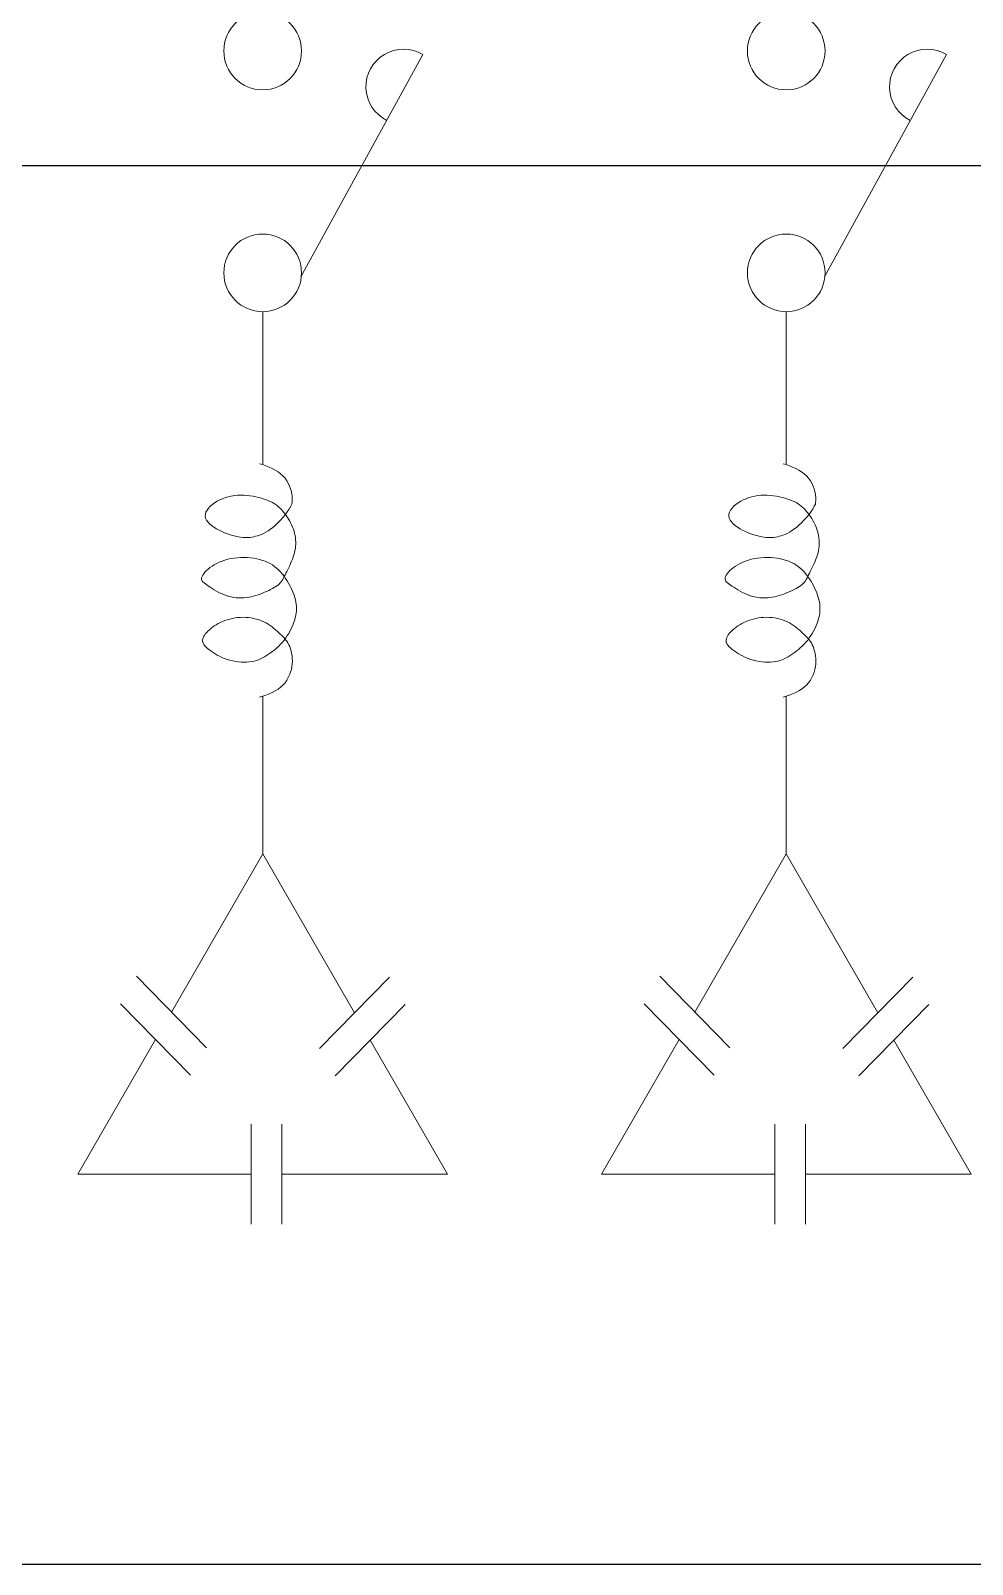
# Model space of a CAD drawing. Extents: x -5343388 to 7033982, y -486386 to 188356.
# Drawn here: x 339828 to 341361, y -412454 to -409956 of the extents above; entities that cross this region are included whole.
import ezdxf

# ---------------------------------------------------------------- set-up
doc = ezdxf.new("R2010")
doc.units = 0
doc.header["$MEASUREMENT"] = 0
doc.layers.add('wire', color=3, linetype='Continuous')
doc.layers.add('Wire Hatch', color=7, linetype='Continuous', lineweight=15)

msp = doc.modelspace()

# ---------------------------------------------------------------- linework, layer by layer
at = {"layer": 'wire'}
msp.add_line((336764.14967, -412453.57823), (348410.2823, -412453.57823), dxfattribs=at)
msp.add_lwpolyline([(338660.66116, -410175.87051), (346766.21599, -410175.87051)], dxfattribs=at)
at = {"layer": 'Wire Hatch'}
for p, q in [((340267.81411, -410356.6739), (340466.38293, -409995.06712)), ((341120.56273, -410356.6739), (341319.13156, -409995.06712)), ((340205.50855, -410662.74337), (340205.50855, -410413.68431)), ((341058.25717, -410662.74337), (341058.25717, -410413.68431)), ((340205.50855, -410662.74337), (340200.27653, -410661.19329)), ((340210.75445, -410664.54937), (340205.50855, -410662.74337)), ((340215.94317, -410666.61799), (340210.75445, -410664.54937)), ((341058.25717, -410662.74337), (341053.02515, -410661.19329)), ((341063.50307, -410664.54937), (341058.25717, -410662.74337)), ((341068.69179, -410666.61799), (341063.50307, -410664.54937)), ((340221.00366, -410668.9559), (340215.94317, -410666.61799)), ((340225.86485, -410671.56977), (340221.00366, -410668.9559)), ((340230.45567, -410674.46629), (340225.86485, -410671.56977)), ((340234.70508, -410677.65212), (340230.45567, -410674.46629)), ((340238.542, -410681.13394), (340234.70508, -410677.65212)), ((340241.91048, -410684.90917), (340238.542, -410681.13394)), ((340244.81503, -410688.9381), (340241.91048, -410684.90917)), ((340247.27523, -410693.17178), (340244.81503, -410688.9381)), ((341073.75228, -410668.9559), (341068.69179, -410666.61799)), ((341078.61347, -410671.56977), (341073.75228, -410668.9559)), ((341083.2043, -410674.46629), (341078.61347, -410671.56977)), ((341087.4537, -410677.65212), (341083.2043, -410674.46629)), ((341091.29062, -410681.13394), (341087.4537, -410677.65212)), ((341094.65911, -410684.90917), (341091.29062, -410681.13394)), ((341097.56365, -410688.9381), (341094.65911, -410684.90917)), ((341100.02385, -410693.17178), (341097.56365, -410688.9381)), ((340149.49986, -410715.16753), (340154.39031, -410714.06441)), ((340154.39031, -410714.06441), (340159.37552, -410713.25061)), ((340159.37552, -410713.25061), (340164.4326, -410712.73058)), ((340164.4326, -410712.73058), (340169.53869, -410712.50877)), ((340169.53869, -410712.50877), (340174.66766, -410712.58333)), ((340174.66766, -410712.58333), (340179.78028, -410712.92717)), ((340179.78028, -410712.92717), (340184.8341, -410713.50692)), ((340184.8341, -410713.50692), (340189.78663, -410714.28919)), ((340189.78663, -410714.28919), (340194.59541, -410715.2406)), ((340249.3107, -410697.56124), (340247.27523, -410693.17178)), ((340250.94103, -410702.05753), (340249.3107, -410697.56124)), ((340252.18583, -410706.61169), (340250.94103, -410702.05753)), ((340253.06471, -410711.17474), (340252.18583, -410706.61169)), ((340253.06471, -410711.17474), (340253.3356, -410713.33528)), ((340253.3356, -410713.33528), (340253.52943, -410715.07153)), ((341002.24848, -410715.16753), (341007.13894, -410714.06441)), ((341007.13894, -410714.06441), (341012.12414, -410713.25061)), ((341012.12414, -410713.25061), (341017.18123, -410712.73058)), ((341017.18123, -410712.73058), (341022.28732, -410712.50877)), ((341022.28732, -410712.50877), (341027.41628, -410712.58333)), ((341027.41628, -410712.58333), (341032.52891, -410712.92717)), ((341032.52891, -410712.92717), (341037.58272, -410713.50692)), ((341037.58272, -410713.50692), (341042.53526, -410714.28919)), ((341042.53526, -410714.28919), (341047.34403, -410715.2406)), ((341102.05932, -410697.56124), (341100.02385, -410693.17178)), ((341103.68965, -410702.05753), (341102.05932, -410697.56124)), ((341104.93446, -410706.61169), (341103.68965, -410702.05753)), ((341105.81333, -410711.17474), (341104.93446, -410706.61169)), ((341105.81333, -410711.17474), (341106.08422, -410713.33528)), ((341106.08422, -410713.33528), (341106.27806, -410715.07153)), ((340113.11346, -410739.93628), (340114.8399, -410736.68851)), ((340114.8399, -410736.68851), (340117.20583, -410733.51949)), ((340117.20583, -410733.51949), (340120.12518, -410730.46688)), ((340120.12518, -410730.46688), (340123.51186, -410727.56835)), ((340123.51186, -410727.56835), (340127.2798, -410724.86155)), ((340127.2798, -410724.86155), (340131.34293, -410722.38414)), ((340131.34293, -410722.38414), (340135.62568, -410720.16827)), ((340135.62568, -410720.16827), (340140.09467, -410718.22391)), ((340140.09467, -410718.22391), (340144.72702, -410716.55551)), ((340144.72702, -410716.55551), (340149.49986, -410715.16753)), ((340194.59541, -410715.2406), (340199.21796, -410716.32776)), ((340199.21796, -410716.32776), (340203.6118, -410717.5173)), ((340203.6118, -410717.5173), (340207.73446, -410718.77583)), ((340207.73446, -410718.77583), (340211.55655, -410720.07999)), ((340211.55655, -410720.07999), (340215.10091, -410721.44646)), ((340215.10091, -410721.44646), (340218.40351, -410722.90195)), ((340218.40351, -410722.90195), (340221.50027, -410724.47316)), ((340221.50027, -410724.47316), (340224.42714, -410726.18681)), ((340224.42714, -410726.18681), (340227.22006, -410728.0696)), ((340227.22006, -410728.0696), (340229.91495, -410730.14824)), ((340229.91495, -410730.14824), (340232.54777, -410732.44942)), ((340232.54777, -410732.44942), (340235.1452, -410734.9906)), ((340235.1452, -410734.9906), (340237.69688, -410737.75209)), ((340237.69688, -410737.75209), (340240.18322, -410740.70499)), ((340245.54968, -410739.7448), (340242.07696, -410744.38176)), ((340248.64807, -410735.12707), (340245.54968, -410739.7448)), ((340251.28769, -410730.6108), (340248.64807, -410735.12707)), ((340253.09228, -410726.89637), (340251.28769, -410730.6108)), ((340253.35402, -410723.83684), (340253.09228, -410726.89637)), ((340253.54063, -410721.45845), (340253.35402, -410723.83684)), ((340253.52943, -410715.07153), (340253.64653, -410716.56774)), ((340253.65181, -410719.57696), (340253.54063, -410721.45845)), ((340253.64653, -410716.56774), (340253.68721, -410718.00813)), ((340253.68721, -410718.00813), (340253.65181, -410719.57696)), ((340965.86208, -410739.93628), (340967.58852, -410736.68851)), ((340967.58852, -410736.68851), (340969.95445, -410733.51949)), ((340969.95445, -410733.51949), (340972.8738, -410730.46688)), ((340972.8738, -410730.46688), (340976.26048, -410727.56835)), ((340976.26048, -410727.56835), (340980.02843, -410724.86155)), ((340980.02843, -410724.86155), (340984.09155, -410722.38414)), ((340984.09155, -410722.38414), (340988.37431, -410720.16827)), ((340988.37431, -410720.16827), (340992.84329, -410718.22391)), ((340992.84329, -410718.22391), (340997.47564, -410716.55551)), ((340997.47564, -410716.55551), (341002.24848, -410715.16753)), ((341047.34403, -410715.2406), (341051.96658, -410716.32776)), ((341051.96658, -410716.32776), (341056.36042, -410717.5173)), ((341056.36042, -410717.5173), (341060.48309, -410718.77583)), ((341060.48309, -410718.77583), (341064.30517, -410720.07999)), ((341064.30517, -410720.07999), (341067.84954, -410721.44646)), ((341067.84954, -410721.44646), (341071.15213, -410722.90195)), ((341071.15213, -410722.90195), (341074.2489, -410724.47316)), ((341074.2489, -410724.47316), (341077.17576, -410726.18681)), ((341077.17576, -410726.18681), (341079.96868, -410728.0696)), ((341079.96868, -410728.0696), (341082.66358, -410730.14824)), ((341082.66358, -410730.14824), (341085.2964, -410732.44942)), ((341085.2964, -410732.44942), (341087.89382, -410734.9906)), ((341087.89382, -410734.9906), (341090.44551, -410737.75209)), ((341090.44551, -410737.75209), (341092.93185, -410740.70499)), ((341098.2983, -410739.7448), (341094.82559, -410744.38176)), ((341101.39669, -410735.12707), (341098.2983, -410739.7448)), ((341104.03631, -410730.6108), (341101.39669, -410735.12707)), ((341105.84091, -410726.89637), (341104.03631, -410730.6108)), ((341106.10264, -410723.83684), (341105.84091, -410726.89637)), ((341106.28926, -410721.45845), (341106.10264, -410723.83684)), ((341106.27806, -410715.07153), (341106.39515, -410716.56774)), ((341106.40043, -410719.57696), (341106.28926, -410721.45845)), ((341106.39515, -410716.56774), (341106.43583, -410718.00813)), ((341106.43583, -410718.00813), (341106.40043, -410719.57696)), ((340111.92338, -410746.51739), (340112.11259, -410743.22512)), ((340112.60176, -410749.77773), (340111.92338, -410746.51739)), ((340112.11259, -410743.22512), (340113.11346, -410739.93628)), ((340114.08314, -410752.98003), (340112.60176, -410749.77773)), ((340116.27281, -410756.1005), (340114.08314, -410752.98003)), ((340119.07604, -410759.11536), (340116.27281, -410756.1005)), ((340122.39811, -410762.00081), (340119.07604, -410759.11536)), ((340126.1443, -410764.73306), (340122.39811, -410762.00081)), ((340130.21987, -410767.28832), (340126.1443, -410764.73306)), ((340226.13226, -410761.47709), (340222.05493, -410764.97659)), ((340230.25758, -410757.58562), (340226.13226, -410761.47709)), ((340234.34646, -410753.38442), (340230.25758, -410757.58562)), ((340238.3144, -410748.95571), (340234.34646, -410753.38442)), ((340242.07696, -410744.38176), (340238.3144, -410748.95571)), ((340240.18322, -410740.70499), (340242.58462, -410743.82034)), ((340242.58462, -410743.82034), (340244.88146, -410747.06923)), ((340244.88146, -410747.06923), (340247.05415, -410750.42272)), ((340247.05415, -410750.42272), (340249.08308, -410753.85187)), ((340249.08308, -410753.85187), (340250.94865, -410757.32776)), ((340250.94865, -410757.32776), (340252.63426, -410760.82554)), ((340252.63426, -410760.82554), (340254.13526, -410764.33666)), ((340254.13526, -410764.33666), (340255.45004, -410767.85669)), ((340964.672, -410746.51739), (340964.86122, -410743.22512)), ((340965.35038, -410749.77773), (340964.672, -410746.51739)), ((340964.86122, -410743.22512), (340965.86208, -410739.93628)), ((340966.83177, -410752.98003), (340965.35038, -410749.77773)), ((340969.02144, -410756.1005), (340966.83177, -410752.98003)), ((340971.82467, -410759.11536), (340969.02144, -410756.1005)), ((340975.14674, -410762.00081), (340971.82467, -410759.11536)), ((340978.89292, -410764.73306), (340975.14674, -410762.00081)), ((340982.96849, -410767.28832), (340978.89292, -410764.73306)), ((341078.88088, -410761.47709), (341074.80355, -410764.97659)), ((341083.00621, -410757.58562), (341078.88088, -410761.47709)), ((341087.09508, -410753.38442), (341083.00621, -410757.58562)), ((341091.06303, -410748.95571), (341087.09508, -410753.38442)), ((341094.82559, -410744.38176), (341091.06303, -410748.95571)), ((341092.93185, -410740.70499), (341095.33324, -410743.82034)), ((341095.33324, -410743.82034), (341097.63008, -410747.06923)), ((341097.63008, -410747.06923), (341099.80277, -410750.42272)), ((341099.80277, -410750.42272), (341101.8317, -410753.85187)), ((341101.8317, -410753.85187), (341103.69728, -410757.32776)), ((341103.69728, -410757.32776), (341105.38288, -410760.82554)), ((341105.38288, -410760.82554), (341106.88389, -410764.33666)), ((341106.88389, -410764.33666), (341108.19866, -410767.85669)), ((340134.53011, -410769.6428), (340130.21987, -410767.28832)), ((340138.98678, -410771.77728), (340134.53011, -410769.6428)), ((340143.52751, -410773.69076), (340138.98678, -410771.77728)), ((340148.09645, -410775.38686), (340143.52751, -410773.69076)), ((340152.63772, -410776.86914), (340148.09645, -410775.38686)), ((340157.09544, -410778.14121), (340152.63772, -410776.86914)), ((340161.41374, -410779.20665), (340157.09544, -410778.14121)), ((340165.53675, -410780.06904), (340161.41374, -410779.20665)), ((340169.4086, -410780.73198), (340165.53675, -410780.06904)), ((340172.99171, -410781.19951), (340169.4086, -410780.73198)), ((340176.32173, -410781.47753), (340172.99171, -410781.19951)), ((340179.45258, -410781.57239), (340176.32173, -410781.47753)), ((340182.43822, -410781.49046), (340179.45258, -410781.57239)), ((340185.33258, -410781.23808), (340182.43822, -410781.49046)), ((340188.18959, -410780.82161), (340185.33258, -410781.23808)), ((340191.0632, -410780.24741), (340188.18959, -410780.82161)), ((340194.00735, -410779.52184), (340191.0632, -410780.24741)), ((340197.06714, -410778.64332), (340194.00735, -410779.52184)), ((340200.25241, -410777.57864), (340197.06714, -410778.64332)), ((340203.56415, -410776.28664), (340200.25241, -410777.57864)), ((340207.00337, -410774.72616), (340203.56415, -410776.28664)), ((340210.57105, -410772.85607), (340207.00337, -410774.72616)), ((340214.26821, -410770.63521), (340210.57105, -410772.85607)), ((340218.09583, -410768.02244), (340214.26821, -410770.63521)), ((340222.05493, -410764.97659), (340218.09583, -410768.02244)), ((340255.45004, -410767.85669), (340256.57695, -410771.38117)), ((340256.57695, -410771.38117), (340257.51437, -410774.90565)), ((340257.51437, -410774.90565), (340258.26065, -410778.42568)), ((340258.26065, -410778.42568), (340258.81417, -410781.93681)), ((340258.81417, -410781.93681), (340259.17329, -410785.43458)), ((340259.17329, -410785.43458), (340259.33719, -410788.91604)), ((340259.33719, -410788.91604), (340259.30833, -410792.38414)), ((340987.27874, -410769.6428), (340982.96849, -410767.28832)), ((340991.7354, -410771.77728), (340987.27874, -410769.6428)), ((340996.27614, -410773.69076), (340991.7354, -410771.77728)), ((341000.84507, -410775.38686), (340996.27614, -410773.69076)), ((341005.38634, -410776.86914), (341000.84507, -410775.38686)), ((341009.84406, -410778.14121), (341005.38634, -410776.86914)), ((341014.16236, -410779.20665), (341009.84406, -410778.14121)), ((341018.28537, -410780.06904), (341014.16236, -410779.20665)), ((341022.15722, -410780.73198), (341018.28537, -410780.06904)), ((341025.74033, -410781.19951), (341022.15722, -410780.73198)), ((341029.07035, -410781.47753), (341025.74033, -410781.19951)), ((341032.20121, -410781.57239), (341029.07035, -410781.47753)), ((341035.18684, -410781.49046), (341032.20121, -410781.57239)), ((341038.0812, -410781.23808), (341035.18684, -410781.49046)), ((341040.93821, -410780.82161), (341038.0812, -410781.23808)), ((341043.81182, -410780.24741), (341040.93821, -410780.82161)), ((341046.75597, -410779.52184), (341043.81182, -410780.24741)), ((341049.81576, -410778.64332), (341046.75597, -410779.52184)), ((341053.00103, -410777.57864), (341049.81576, -410778.64332)), ((341056.31277, -410776.28664), (341053.00103, -410777.57864)), ((341059.75199, -410774.72616), (341056.31277, -410776.28664)), ((341063.31967, -410772.85607), (341059.75199, -410774.72616)), ((341067.01683, -410770.63521), (341063.31967, -410772.85607)), ((341070.84446, -410768.02244), (341067.01683, -410770.63521)), ((341074.80355, -410764.97659), (341070.84446, -410768.02244)), ((341108.19866, -410767.85669), (341109.32558, -410771.38117)), ((341109.32558, -410771.38117), (341110.26299, -410774.90565)), ((341110.26299, -410774.90565), (341111.00927, -410778.42568)), ((341111.00927, -410778.42568), (341111.56279, -410781.93681)), ((341111.56279, -410781.93681), (341111.92191, -410785.43458)), ((341111.92191, -410785.43458), (341112.08582, -410788.91604)), ((341112.08582, -410788.91604), (341112.05696, -410792.38414)), ((340158.94425, -410814.87078), (340164.22895, -410814.2992)), ((340164.22895, -410814.2992), (340169.59533, -410814.00135)), ((340169.59533, -410814.00135), (340174.99438, -410813.96611)), ((340174.99438, -410813.96611), (340180.37709, -410814.18236)), ((340180.37709, -410814.18236), (340185.69446, -410814.63896)), ((340185.69446, -410814.63896), (340190.89748, -410815.32479)), ((340255.27007, -410813.16159), (340253.98879, -410816.65602)), ((340256.38691, -410809.68013), (340255.27007, -410813.16159)), ((340257.33059, -410806.21203), (340256.38691, -410809.68013)), ((340258.09784, -410802.75283), (340257.33059, -410806.21203)), ((340258.68539, -410799.29808), (340258.09784, -410802.75283)), ((340259.08998, -410795.84334), (340258.68539, -410799.29808)), ((340259.30833, -410792.38414), (340259.08998, -410795.84334)), ((341011.69287, -410814.87078), (341016.97757, -410814.2992)), ((341016.97757, -410814.2992), (341022.34395, -410814.00135)), ((341022.34395, -410814.00135), (341027.743, -410813.96611)), ((341027.743, -410813.96611), (341033.12571, -410814.18236)), ((341033.12571, -410814.18236), (341038.44309, -410814.63896)), ((341038.44309, -410814.63896), (341043.64611, -410815.32479)), ((341108.0187, -410813.16159), (341106.73741, -410816.65602)), ((341109.13553, -410809.68013), (341108.0187, -410813.16159)), ((341110.07921, -410806.21203), (341109.13553, -410809.68013)), ((341110.84646, -410802.75283), (341110.07921, -410806.21203)), ((341111.43401, -410799.29808), (341110.84646, -410802.75283)), ((341111.8386, -410795.84334), (341111.43401, -410799.29808)), ((341112.05696, -410792.38414), (341111.8386, -410795.84334)), ((340109.3778, -410840.40231), (340111.35636, -410837.92123)), ((340111.35636, -410837.92123), (340113.73352, -410835.39563)), ((340113.73352, -410835.39563), (340116.48151, -410832.86782)), ((340116.48151, -410832.86782), (340119.57256, -410830.38006)), ((340119.57256, -410830.38006), (340122.97889, -410827.97464)), ((340122.97889, -410827.97464), (340126.67409, -410825.69015)), ((340126.67409, -410825.69015), (340130.63721, -410823.55031)), ((340130.63721, -410823.55031), (340134.84863, -410821.57516)), ((340134.84863, -410821.57516), (340139.28876, -410819.78473)), ((340139.28876, -410819.78473), (340143.93799, -410818.19905)), ((340143.93799, -410818.19905), (340148.77672, -410816.83814)), ((340148.77672, -410816.83814), (340153.78534, -410815.72205)), ((340153.78534, -410815.72205), (340158.94425, -410814.87078)), ((340190.89748, -410815.32479), (340195.93714, -410816.22872)), ((340195.93714, -410816.22872), (340200.76443, -410817.33963)), ((340200.76443, -410817.33963), (340205.34124, -410818.64972)), ((340205.34124, -410818.64972), (340209.673, -410820.16455)), ((340209.673, -410820.16455), (340213.77606, -410821.89304)), ((340213.77606, -410821.89304), (340217.66676, -410823.84408)), ((340217.66676, -410823.84408), (340221.36142, -410826.02657)), ((340221.36142, -410826.02657), (340224.87638, -410828.44942)), ((340224.87638, -410828.44942), (340228.22799, -410831.12152)), ((340228.22799, -410831.12152), (340231.43257, -410834.05179)), ((340231.43257, -410834.05179), (340234.50265, -410837.24096)), ((340234.50265, -410837.24096), (340237.43551, -410840.65713)), ((340243.28162, -410839.55921), (340241.92083, -410842.32108)), ((340244.74587, -410836.6256), (340243.28162, -410839.55921)), ((340246.2918, -410833.53844), (340244.74587, -410836.6256)), ((340247.88347, -410830.32219), (340246.2918, -410833.53844)), ((340249.48495, -410827.00135), (340247.88347, -410830.32219)), ((340251.06028, -410823.60038), (340249.48495, -410827.00135)), ((340252.57354, -410820.14378), (340251.06028, -410823.60038)), ((340253.98879, -410816.65602), (340252.57354, -410820.14378)), ((340962.12642, -410840.40231), (340964.10499, -410837.92123)), ((340964.10499, -410837.92123), (340966.48215, -410835.39563)), ((340966.48215, -410835.39563), (340969.23014, -410832.86782)), ((340969.23014, -410832.86782), (340972.32118, -410830.38006)), ((340972.32118, -410830.38006), (340975.72751, -410827.97464)), ((340975.72751, -410827.97464), (340979.42272, -410825.69015)), ((340979.42272, -410825.69015), (340983.38583, -410823.55031)), ((340983.38583, -410823.55031), (340987.59726, -410821.57516)), ((340987.59726, -410821.57516), (340992.03738, -410819.78473)), ((340992.03738, -410819.78473), (340996.68661, -410818.19905)), ((340996.68661, -410818.19905), (341001.52534, -410816.83814)), ((341001.52534, -410816.83814), (341006.53396, -410815.72205)), ((341006.53396, -410815.72205), (341011.69287, -410814.87078)), ((341043.64611, -410815.32479), (341048.68576, -410816.22872)), ((341048.68576, -410816.22872), (341053.51305, -410817.33963)), ((341053.51305, -410817.33963), (341058.08986, -410818.64972)), ((341058.08986, -410818.64972), (341062.42163, -410820.16455)), ((341062.42163, -410820.16455), (341066.52469, -410821.89304)), ((341066.52469, -410821.89304), (341070.41538, -410823.84408)), ((341070.41538, -410823.84408), (341074.11004, -410826.02657)), ((341074.11004, -410826.02657), (341077.62501, -410828.44942)), ((341077.62501, -410828.44942), (341080.97661, -410831.12152)), ((341080.97661, -410831.12152), (341084.18119, -410834.05179)), ((341084.18119, -410834.05179), (341087.25127, -410837.24096)), ((341087.25127, -410837.24096), (341090.18413, -410840.65713)), ((341096.03024, -410839.55921), (341094.66945, -410842.32108)), ((341097.49449, -410836.6256), (341096.03024, -410839.55921)), ((341099.04042, -410833.53844), (341097.49449, -410836.6256)), ((341100.6321, -410830.32219), (341099.04042, -410833.53844)), ((341102.23357, -410827.00135), (341100.6321, -410830.32219)), ((341103.80891, -410823.60038), (341102.23357, -410827.00135)), ((341105.32216, -410820.14378), (341103.80891, -410823.60038)), ((341106.73741, -410816.65602), (341105.32216, -410820.14378)), ((340105.9957, -410849.05105), (340106.11141, -410847.15565)), ((340106.3619, -410850.78176), (340105.9957, -410849.05105)), ((340106.11141, -410847.15565), (340106.72755, -410845.06181)), ((340107.18224, -410852.39675), (340106.3619, -410850.78176)), ((340106.72755, -410845.06181), (340107.82561, -410842.7966)), ((340108.42895, -410853.94497), (340107.18224, -410852.39675)), ((340107.82561, -410842.7966), (340109.3778, -410840.40231)), ((340110.07426, -410855.47538), (340108.42895, -410853.94497)), ((340112.09039, -410857.03695), (340110.07426, -410855.47538)), ((340114.44959, -410858.67864), (340112.09039, -410857.03695)), ((340117.12406, -410860.44942), (340114.44959, -410858.67864)), ((340120.08524, -410862.38042), (340117.12406, -410860.44942)), ((340123.30125, -410864.43161), (340120.08524, -410862.38042)), ((340126.73944, -410866.54511), (340123.30125, -410864.43161)), ((340221.48285, -410864.67494), (340218.45824, -410866.25134)), ((340224.33103, -410863.04511), (340221.48285, -410864.67494)), ((340226.97828, -410861.35743), (340224.33103, -410863.04511)), ((340229.4001, -410859.60743), (340226.97828, -410861.35743)), ((340231.57197, -410857.79066), (340229.4001, -410859.60743)), ((340233.48165, -410855.9012), (340231.57197, -410857.79066)), ((340235.16589, -410853.92716), (340233.48165, -410855.9012)), ((340236.6737, -410851.8552), (340235.16589, -410853.92716)), ((340238.0541, -410849.67197), (340236.6737, -410851.8552)), ((340237.43551, -410840.65713), (340240.22461, -410844.26025)), ((340239.35608, -410847.36411), (340238.0541, -410849.67197)), ((340240.62865, -410844.91826), (340239.35608, -410847.36411)), ((340240.22461, -410844.26025), (340242.86342, -410848.01025)), ((340241.92083, -410842.32108), (340240.62865, -410844.91826)), ((340242.86342, -410848.01025), (340245.3454, -410851.86707)), ((340245.3454, -410851.86707), (340247.66403, -410855.79066)), ((340247.66403, -410855.79066), (340249.81276, -410859.74096)), ((340249.81276, -410859.74096), (340251.78506, -410863.6779)), ((340251.78506, -410863.6779), (340253.5744, -410867.56885)), ((340958.74432, -410849.05105), (340958.86004, -410847.15565)), ((340959.11052, -410850.78176), (340958.74432, -410849.05105)), ((340958.86004, -410847.15565), (340959.47618, -410845.06181)), ((340959.93086, -410852.39675), (340959.11052, -410850.78176)), ((340959.47618, -410845.06181), (340960.57423, -410842.7966)), ((340961.17757, -410853.94497), (340959.93086, -410852.39675)), ((340960.57423, -410842.7966), (340962.12642, -410840.40231)), ((340962.82288, -410855.47538), (340961.17757, -410853.94497)), ((340964.83902, -410857.03695), (340962.82288, -410855.47538)), ((340967.19821, -410858.67864), (340964.83902, -410857.03695)), ((340969.87269, -410860.44942), (340967.19821, -410858.67864)), ((340972.83386, -410862.38042), (340969.87269, -410860.44942)), ((340976.04988, -410864.43161), (340972.83386, -410862.38042)), ((340979.48806, -410866.54511), (340976.04988, -410864.43161)), ((341074.23147, -410864.67494), (341071.20686, -410866.25134)), ((341077.07965, -410863.04511), (341074.23147, -410864.67494)), ((341079.72691, -410861.35743), (341077.07965, -410863.04511)), ((341082.14872, -410859.60743), (341079.72691, -410861.35743)), ((341084.32059, -410857.79066), (341082.14872, -410859.60743)), ((341086.23027, -410855.9012), (341084.32059, -410857.79066)), ((341087.91451, -410853.92716), (341086.23027, -410855.9012)), ((341089.42233, -410851.8552), (341087.91451, -410853.92716)), ((341090.80272, -410849.67197), (341089.42233, -410851.8552)), ((341090.18413, -410840.65713), (341092.97323, -410844.26025)), ((341092.1047, -410847.36411), (341090.80272, -410849.67197)), ((341093.37727, -410844.91826), (341092.1047, -410847.36411)), ((341092.97323, -410844.26025), (341095.61204, -410848.01025)), ((341094.66945, -410842.32108), (341093.37727, -410844.91826)), ((341095.61204, -410848.01025), (341098.09403, -410851.86707)), ((341098.09403, -410851.86707), (341100.41265, -410855.79066)), ((341100.41265, -410855.79066), (341102.56138, -410859.74096)), ((341102.56138, -410859.74096), (341104.53368, -410863.6779)), ((341104.53368, -410863.6779), (341106.32302, -410867.56885)), ((340130.36712, -410868.66307), (340126.73944, -410866.54511)), ((340134.15163, -410870.72761), (340130.36712, -410868.66307)), ((340138.06029, -410872.68087), (340134.15163, -410870.72761)), ((340142.06044, -410874.46499), (340138.06029, -410872.68087)), ((340146.11939, -410876.02212), (340142.06044, -410874.46499)), ((340150.20829, -410877.30587), (340146.11939, -410876.02212)), ((340154.31353, -410878.31588), (340150.20829, -410877.30587)), ((340158.42531, -410879.06329), (340154.31353, -410878.31588)), ((340162.53381, -410879.55921), (340158.42531, -410879.06329)), ((340166.62925, -410879.81477), (340162.53381, -410879.55921)), ((340170.70182, -410879.84111), (340166.62925, -410879.81477)), ((340174.74171, -410879.64934), (340170.70182, -410879.84111)), ((340178.73914, -410879.2506), (340174.74171, -410879.64934)), ((340182.68537, -410878.6575), (340178.73914, -410879.2506)), ((340186.57606, -410877.88858), (340182.68537, -410878.6575)), ((340190.40795, -410876.96388), (340186.57606, -410877.88858)), ((340194.17775, -410875.90342), (340190.40795, -410876.96388)), ((340197.88222, -410874.72723), (340194.17775, -410875.90342)), ((340201.51807, -410873.45535), (340197.88222, -410874.72723)), ((340205.08204, -410872.1078), (340201.51807, -410873.45535)), ((340208.57087, -410870.70461), (340205.08204, -410872.1078)), ((340211.97774, -410869.26173), (340208.57087, -410870.70461)), ((340215.2817, -410867.77879), (340211.97774, -410869.26173)), ((340218.45824, -410866.25134), (340215.2817, -410867.77879)), ((340253.5744, -410867.56885), (340255.17424, -410871.41084)), ((340255.17424, -410871.41084), (340256.57804, -410875.20832)), ((340256.57804, -410875.20832), (340257.77928, -410878.96574)), ((340257.77928, -410878.96574), (340258.77142, -410882.68755)), ((340258.77142, -410882.68755), (340259.54793, -410886.3782)), ((340259.54793, -410886.3782), (340260.10226, -410890.04214)), ((340983.11574, -410868.66307), (340979.48806, -410866.54511)), ((340986.90025, -410870.72761), (340983.11574, -410868.66307)), ((340990.80892, -410872.68087), (340986.90025, -410870.72761)), ((340994.80906, -410874.46499), (340990.80892, -410872.68087)), ((340998.86801, -410876.02212), (340994.80906, -410874.46499)), ((341002.95692, -410877.30587), (340998.86801, -410876.02212)), ((341007.06216, -410878.31588), (341002.95692, -410877.30587)), ((341011.17393, -410879.06329), (341007.06216, -410878.31588)), ((341015.28244, -410879.55921), (341011.17393, -410879.06329)), ((341019.37787, -410879.81477), (341015.28244, -410879.55921)), ((341023.45044, -410879.84111), (341019.37787, -410879.81477)), ((341027.49034, -410879.64934), (341023.45044, -410879.84111)), ((341031.48776, -410879.2506), (341027.49034, -410879.64934)), ((341035.43399, -410878.6575), (341031.48776, -410879.2506)), ((341039.32469, -410877.88858), (341035.43399, -410878.6575)), ((341043.15657, -410876.96388), (341039.32469, -410877.88858)), ((341046.92638, -410875.90342), (341043.15657, -410876.96388)), ((341050.63084, -410874.72723), (341046.92638, -410875.90342)), ((341054.26669, -410873.45535), (341050.63084, -410874.72723)), ((341057.83066, -410872.1078), (341054.26669, -410873.45535)), ((341061.31949, -410870.70461), (341057.83066, -410872.1078)), ((341064.72636, -410869.26173), (341061.31949, -410870.70461)), ((341068.03032, -410867.77879), (341064.72636, -410869.26173)), ((341071.20686, -410866.25134), (341068.03032, -410867.77879)), ((341106.32302, -410867.56885), (341107.92286, -410871.41084)), ((341107.92286, -410871.41084), (341109.32667, -410875.20832)), ((341109.32667, -410875.20832), (341110.52791, -410878.96574)), ((341110.52791, -410878.96574), (341111.52005, -410882.68755)), ((341111.52005, -410882.68755), (341112.29655, -410886.3782)), ((341112.29655, -410886.3782), (341112.85089, -410890.04214)), ((340147.8619, -410915.35149), (340151.9361, -410914.18309)), ((340151.9361, -410914.18309), (340156.12139, -410913.19719)), ((340156.12139, -410913.19719), (340160.39815, -410912.40713)), ((340160.39815, -410912.40713), (340164.7468, -410911.82627)), ((340164.7468, -410911.82627), (340169.14772, -410911.46796)), ((340169.14772, -410911.46796), (340173.58131, -410911.34556)), ((340173.58131, -410911.34556), (340178.02689, -410911.46907)), ((340178.02689, -410911.46907), (340182.45939, -410911.83517)), ((340182.45939, -410911.83517), (340186.85269, -410912.43717)), ((340186.85269, -410912.43717), (340191.18064, -410913.2684)), ((340191.18064, -410913.2684), (340195.41711, -410914.32219)), ((340195.41711, -410914.32219), (340199.53596, -410915.59185)), ((340258.66905, -410911.76061), (340257.68345, -410915.396)), ((340259.45209, -410908.14081), (340258.66905, -410911.76061)), ((340260.02603, -410904.5299), (340259.45209, -410908.14081)), ((340260.38433, -410900.92122), (340260.02603, -410904.5299)), ((340260.10226, -410890.04214), (340260.4279, -410893.68384)), ((340260.52047, -410897.30809), (340260.38433, -410900.92122)), ((340260.4279, -410893.68384), (340260.52047, -410897.30809)), ((341000.61052, -410915.35149), (341004.68472, -410914.18309)), ((341004.68472, -410914.18309), (341008.87001, -410913.19719)), ((341008.87001, -410913.19719), (341013.14678, -410912.40713)), ((341013.14678, -410912.40713), (341017.49542, -410911.82627)), ((341017.49542, -410911.82627), (341021.89634, -410911.46796)), ((341021.89634, -410911.46796), (341026.32993, -410911.34556)), ((341026.32993, -410911.34556), (341030.77551, -410911.46907)), ((341030.77551, -410911.46907), (341035.20801, -410911.83517)), ((341035.20801, -410911.83517), (341039.60131, -410912.43717)), ((341039.60131, -410912.43717), (341043.92926, -410913.2684)), ((341043.92926, -410913.2684), (341048.16573, -410914.32219)), ((341048.16573, -410914.32219), (341052.28459, -410915.59185)), ((341111.41767, -410911.76061), (341110.43207, -410915.396)), ((341112.20071, -410908.14081), (341111.41767, -410911.76061)), ((341112.77465, -410904.5299), (341112.20071, -410908.14081)), ((341113.13296, -410900.92122), (341112.77465, -410904.5299)), ((341112.85089, -410890.04214), (341113.17652, -410893.68384)), ((341113.26909, -410897.30809), (341113.13296, -410900.92122)), ((341113.17652, -410893.68384), (341113.26909, -410897.30809)), ((340111.06313, -410940.12448), (340112.60443, -410938.01618)), ((340112.60443, -410938.01618), (340114.39731, -410935.89006)), ((340114.39731, -410935.89006), (340116.42706, -410933.75505)), ((340116.42706, -410933.75505), (340118.68034, -410931.62152)), ((340118.68034, -410931.62152), (340121.14926, -410929.50579)), ((340121.14926, -410929.50579), (340123.82727, -410927.42567)), ((340123.82727, -410927.42567), (340126.70786, -410925.39897)), ((340126.70786, -410925.39897), (340129.78447, -410923.44348)), ((340129.78447, -410923.44348), (340133.05058, -410921.57701)), ((340133.05058, -410921.57701), (340136.49966, -410919.81736)), ((340136.49966, -410919.81736), (340140.12516, -410918.18235)), ((340140.12516, -410918.18235), (340143.91839, -410916.68903)), ((340143.91839, -410916.68903), (340147.8619, -410915.35149)), ((340199.53596, -410915.59185), (340203.51106, -410917.0707)), ((340203.51106, -410917.0707), (340207.31626, -410918.75208)), ((340207.31626, -410918.75208), (340210.93169, -410920.62486)), ((340210.93169, -410920.62486), (340214.36253, -410922.66009)), ((340214.36253, -410922.66009), (340217.6202, -410924.82441)), ((340217.6202, -410924.82441), (340220.71615, -410927.08443)), ((340220.71615, -410927.08443), (340223.6618, -410929.40676)), ((340223.6618, -410929.40676), (340226.4686, -410931.75802)), ((340226.4686, -410931.75802), (340229.14798, -410934.10483)), ((340229.14798, -410934.10483), (340231.71137, -410936.4138)), ((340231.71137, -410936.4138), (340234.16749, -410938.66417)), ((340234.16749, -410938.66417), (340236.51416, -410940.88561)), ((340247.82957, -410937.62449), (340245.55913, -410941.28435)), ((340249.92357, -410933.92011), (340247.82957, -410937.62449)), ((340251.83951, -410930.19125), (340249.92357, -410933.92011)), ((340253.57576, -410926.45794), (340251.83951, -410930.19125)), ((340255.13067, -410922.74021), (340253.57576, -410926.45794)), ((340256.50181, -410919.05364), (340255.13067, -410922.74021)), ((340257.68345, -410915.396), (340256.50181, -410919.05364)), ((340963.81175, -410940.12448), (340965.35306, -410938.01618)), ((340965.35306, -410938.01618), (340967.14593, -410935.89006)), ((340967.14593, -410935.89006), (340969.17568, -410933.75505)), ((340969.17568, -410933.75505), (340971.42896, -410931.62152)), ((340971.42896, -410931.62152), (340973.89788, -410929.50579)), ((340973.89788, -410929.50579), (340976.5759, -410927.42567)), ((340976.5759, -410927.42567), (340979.45648, -410925.39897)), ((340979.45648, -410925.39897), (340982.53309, -410923.44348)), ((340982.53309, -410923.44348), (340985.79921, -410921.57701)), ((340985.79921, -410921.57701), (340989.24828, -410919.81736)), ((340989.24828, -410919.81736), (340992.87379, -410918.18235)), ((340992.87379, -410918.18235), (340996.66701, -410916.68903)), ((340996.66701, -410916.68903), (341000.61052, -410915.35149)), ((341052.28459, -410915.59185), (341056.25968, -410917.0707)), ((341056.25968, -410917.0707), (341060.06488, -410918.75208)), ((341060.06488, -410918.75208), (341063.68032, -410920.62486)), ((341063.68032, -410920.62486), (341067.11115, -410922.66009)), ((341067.11115, -410922.66009), (341070.36882, -410924.82441)), ((341070.36882, -410924.82441), (341073.46477, -410927.08443)), ((341073.46477, -410927.08443), (341076.41042, -410929.40676)), ((341076.41042, -410929.40676), (341079.21722, -410931.75802)), ((341079.21722, -410931.75802), (341081.8966, -410934.10483)), ((341081.8966, -410934.10483), (341084.45999, -410936.4138)), ((341084.45999, -410936.4138), (341086.91611, -410938.66417)), ((341086.91611, -410938.66417), (341089.26278, -410940.88561)), ((341100.57819, -410937.62449), (341098.30775, -410941.28435)), ((341102.67219, -410933.92011), (341100.57819, -410937.62449)), ((341104.58813, -410930.19125), (341102.67219, -410933.92011)), ((341106.32438, -410926.45794), (341104.58813, -410930.19125)), ((341107.87929, -410922.74021), (341106.32438, -410926.45794)), ((341109.25043, -410919.05364), (341107.87929, -410922.74021)), ((341110.43207, -410915.396), (341109.25043, -410919.05364)), ((340107.64482, -410950.08739), (340107.70772, -410948.20164)), ((340107.91818, -410951.90713), (340107.64482, -410950.08739)), ((340107.70772, -410948.20164), (340108.0957, -410946.25356)), ((340108.52479, -410953.6779), (340107.91818, -410951.90713)), ((340108.0957, -410946.25356), (340108.79406, -410944.25208)), ((340109.45812, -410955.42196), (340108.52479, -410953.6779)), ((340108.79406, -410944.25208), (340109.78811, -410942.20609)), ((340110.71164, -410957.16158), (340109.45812, -410955.42196)), ((340109.78811, -410942.20609), (340111.06313, -410940.12448)), ((340112.2788, -410958.91899), (340110.71164, -410957.16158)), ((340114.15309, -410960.71647), (340112.2788, -410958.91899)), ((340116.32796, -410962.57626), (340114.15309, -410960.71647)), ((340118.79687, -410964.52063), (340116.32796, -410962.57626)), ((340121.55194, -410966.56068), (340118.79687, -410964.52063)), ((340225.15954, -410964.09333), (340221.81883, -410966.78917)), ((340228.44798, -410961.23724), (340225.15954, -410964.09333)), ((340231.65474, -410958.22982), (340228.44798, -410961.23724)), ((340234.75041, -410955.07997), (340231.65474, -410958.22982)), ((340237.7056, -410951.79659), (340234.75041, -410955.07997)), ((340236.51416, -410940.88561), (340238.74647, -410943.1204)), ((340240.49551, -410948.39043), (340237.7056, -410951.79659)), ((340238.74647, -410943.1204), (340240.85953, -410945.41083)), ((340243.1139, -410944.87968), (340240.49551, -410948.39043)), ((340240.85953, -410945.41083), (340242.84844, -410947.79919)), ((340242.84844, -410947.79919), (340244.7083, -410950.32775)), ((340245.55913, -410941.28435), (340243.1139, -410944.87968)), ((340244.7083, -410950.32775), (340246.4342, -410953.0388)), ((340246.4342, -410953.0388), (340248.02124, -410955.97463)), ((340248.02124, -410955.97463), (340249.46153, -410959.16677)), ((340249.46153, -410959.16677), (340250.7352, -410962.60371)), ((340250.7352, -410962.60371), (340251.81936, -410966.26321)), ((340960.39344, -410950.08739), (340960.45634, -410948.20164)), ((340960.6668, -410951.90713), (340960.39344, -410950.08739)), ((340960.45634, -410948.20164), (340960.84432, -410946.25356)), ((340961.27341, -410953.6779), (340960.6668, -410951.90713)), ((340960.84432, -410946.25356), (340961.54268, -410944.25208)), ((340962.20674, -410955.42196), (340961.27341, -410953.6779)), ((340961.54268, -410944.25208), (340962.53673, -410942.20609)), ((340963.46026, -410957.16158), (340962.20674, -410955.42196)), ((340962.53673, -410942.20609), (340963.81175, -410940.12448)), ((340965.02743, -410958.91899), (340963.46026, -410957.16158)), ((340966.90171, -410960.71647), (340965.02743, -410958.91899)), ((340969.07658, -410962.57626), (340966.90171, -410960.71647)), ((340971.54549, -410964.52063), (340969.07658, -410962.57626)), ((340974.30056, -410966.56068), (340971.54549, -410964.52063)), ((341077.90816, -410964.09333), (341074.56745, -410966.78917)), ((341081.1966, -410961.23724), (341077.90816, -410964.09333)), ((341084.40336, -410958.22982), (341081.1966, -410961.23724)), ((341087.49903, -410955.07997), (341084.40336, -410958.22982)), ((341090.45422, -410951.79659), (341087.49903, -410955.07997)), ((341089.26278, -410940.88561), (341091.49509, -410943.1204)), ((341093.24414, -410948.39043), (341090.45422, -410951.79659)), ((341091.49509, -410943.1204), (341093.60816, -410945.41083)), ((341095.86253, -410944.87968), (341093.24414, -410948.39043)), ((341093.60816, -410945.41083), (341095.59707, -410947.79919)), ((341095.59707, -410947.79919), (341097.45692, -410950.32775)), ((341098.30775, -410941.28435), (341095.86253, -410944.87968)), ((341097.45692, -410950.32775), (341099.18282, -410953.0388)), ((341099.18282, -410953.0388), (341100.76986, -410955.97463)), ((341100.76986, -410955.97463), (341102.21016, -410959.16677)), ((341102.21016, -410959.16677), (341103.48382, -410962.60371)), ((341103.48382, -410962.60371), (341104.56799, -410966.26321)), ((340124.57982, -410968.66306), (340121.55194, -410966.56068)), ((340127.86581, -410970.78324), (340124.57982, -410968.66306)), ((340131.3952, -410972.87671), (340127.86581, -410970.78324)), ((340135.1533, -410974.89896), (340131.3952, -410972.87671)), ((340139.1254, -410976.80549), (340135.1533, -410974.89896)), ((340143.2968, -410978.55178), (340139.1254, -410976.80549)), ((340147.6528, -410980.09332), (340143.2968, -410978.55178)), ((340152.17216, -410981.39377), (340147.6528, -410980.09332)), ((340156.8075, -410982.44941), (340152.17216, -410981.39377)), ((340161.50492, -410983.26469), (340156.8075, -410982.44941)), ((340166.21051, -410983.84407), (340161.50492, -410983.26469)), ((340170.87035, -410984.19199), (340166.21051, -410983.84407)), ((340175.43055, -410984.31291), (340170.87035, -410984.19199)), ((340179.83719, -410984.21128), (340175.43055, -410984.31291)), ((340184.03636, -410983.89154), (340179.83719, -410984.21128)), ((340187.98995, -410983.35779), (340184.03636, -410983.89154)), ((340191.723, -410982.61261), (340187.98995, -410983.35779)), ((340195.27635, -410981.65824), (340191.723, -410982.61261)), ((340198.69085, -410980.49689), (340195.27635, -410981.65824)), ((340202.00733, -410979.13079), (340198.69085, -410980.49689)), ((340205.26664, -410977.56217), (340202.00733, -410979.13079)), ((340208.50961, -410975.79325), (340205.26664, -410977.56217)), ((340211.77708, -410973.82626), (340208.50961, -410975.79325)), ((340215.09819, -410971.66454), (340211.77708, -410973.82626)), ((340218.45524, -410969.31588), (340215.09819, -410971.66454)), ((340221.81883, -410966.78917), (340218.45524, -410969.31588)), ((340251.81936, -410966.26321), (340252.69116, -410970.123)), ((340252.69116, -410970.123), (340253.32772, -410974.16083)), ((340253.59727, -410987.12003), (340253.06471, -410991.64303)), ((340253.32772, -410974.16083), (340253.70617, -410978.35445)), ((340253.80364, -410982.6816), (340253.59727, -410987.12003)), ((340253.70617, -410978.35445), (340253.80364, -410982.6816)), ((340977.32844, -410968.66306), (340974.30056, -410966.56068)), ((340980.61443, -410970.78324), (340977.32844, -410968.66306)), ((340984.14382, -410972.87671), (340980.61443, -410970.78324)), ((340987.90192, -410974.89896), (340984.14382, -410972.87671)), ((340991.87402, -410976.80549), (340987.90192, -410974.89896)), ((340996.04542, -410978.55178), (340991.87402, -410976.80549)), ((341000.40142, -410980.09332), (340996.04542, -410978.55178)), ((341004.92078, -410981.39377), (341000.40142, -410980.09332)), ((341009.55612, -410982.44941), (341004.92078, -410981.39377)), ((341014.25354, -410983.26469), (341009.55612, -410982.44941)), ((341018.95913, -410983.84407), (341014.25354, -410983.26469)), ((341023.61897, -410984.19199), (341018.95913, -410983.84407)), ((341028.17917, -410984.31291), (341023.61897, -410984.19199)), ((341032.58581, -410984.21128), (341028.17917, -410984.31291)), ((341036.78498, -410983.89154), (341032.58581, -410984.21128)), ((341040.73857, -410983.35779), (341036.78498, -410983.89154)), ((341044.47162, -410982.61261), (341040.73857, -410983.35779)), ((341048.02497, -410981.65824), (341044.47162, -410982.61261)), ((341051.43947, -410980.49689), (341048.02497, -410981.65824)), ((341054.75595, -410979.13079), (341051.43947, -410980.49689)), ((341058.01526, -410977.56217), (341054.75595, -410979.13079)), ((341061.25823, -410975.79325), (341058.01526, -410977.56217)), ((341064.5257, -410973.82626), (341061.25823, -410975.79325)), ((341067.84681, -410971.66454), (341064.5257, -410973.82626)), ((341071.20386, -410969.31588), (341067.84681, -410971.66454)), ((341074.56745, -410966.78917), (341071.20386, -410969.31588)), ((341104.56799, -410966.26321), (341105.43978, -410970.123)), ((341105.43978, -410970.123), (341106.07634, -410974.16083)), ((341106.34589, -410987.12003), (341105.81333, -410991.64303)), ((341106.07634, -410974.16083), (341106.45479, -410978.35445)), ((341106.55227, -410982.6816), (341106.34589, -410987.12003)), ((341106.45479, -410978.35445), (341106.55227, -410982.6816)), ((340244.81503, -411013.87967), (340241.91048, -411017.9086)), ((340247.27523, -411009.64599), (340244.81503, -411013.87967)), ((340249.3107, -411005.25653), (340247.27523, -411009.64599)), ((340250.94103, -411000.76024), (340249.3107, -411005.25653)), ((340252.18583, -410996.20608), (340250.94103, -411000.76024)), ((340253.06471, -410991.64303), (340252.18583, -410996.20608)), ((341097.56365, -411013.87967), (341094.65911, -411017.9086)), ((341100.02385, -411009.64599), (341097.56365, -411013.87967)), ((341102.05932, -411005.25653), (341100.02385, -411009.64599)), ((341103.68965, -411000.76024), (341102.05932, -411005.25653)), ((341104.93446, -410996.20608), (341103.68965, -411000.76024)), ((341105.81333, -410991.64303), (341104.93446, -410996.20608)), ((340210.75445, -411038.2684), (340205.50855, -411040.0744)), ((340215.94317, -411036.19978), (340210.75445, -411038.2684)), ((340221.00366, -411033.86187), (340215.94317, -411036.19978)), ((340225.86485, -411031.248), (340221.00366, -411033.86187)), ((340230.45567, -411028.35148), (340225.86485, -411031.248)), ((340234.70508, -411025.16565), (340230.45567, -411028.35148)), ((340238.542, -411021.68383), (340234.70508, -411025.16565)), ((340241.91048, -411017.9086), (340238.542, -411021.68383)), ((341063.50307, -411038.2684), (341058.25717, -411040.0744)), ((341068.69179, -411036.19978), (341063.50307, -411038.2684)), ((341073.75228, -411033.86187), (341068.69179, -411036.19978)), ((341078.61347, -411031.248), (341073.75228, -411033.86187)), ((341083.2043, -411028.35148), (341078.61347, -411031.248)), ((341087.4537, -411025.16565), (341083.2043, -411028.35148)), ((341091.29062, -411021.68383), (341087.4537, -411025.16565)), ((341094.65911, -411017.9086), (341091.29062, -411021.68383)), ((340205.50855, -411040.0744), (340200.27653, -411041.62448)), ((340205.50855, -411040.0744), (340205.50855, -411296.51849)), ((341058.25717, -411040.0744), (341053.02515, -411041.62448)), ((341058.25717, -411040.0744), (341058.25717, -411296.51849)), ((339999.77589, -411496.0073), (340113.75235, -411612.29548)), ((340411.91925, -411497.18172), (340297.94279, -411613.4699)), ((340852.52451, -411496.0073), (340966.50097, -411612.29548)), ((341264.66788, -411497.18172), (341150.69142, -411613.4699)), ((339973.93616, -411540.76302), (340087.91262, -411657.05121)), ((340437.75898, -411541.93744), (340323.78252, -411658.22562)), ((340826.68478, -411540.76302), (340940.66124, -411657.05121)), ((341290.5076, -411541.93744), (341176.53114, -411658.22562)), ((340186.98212, -411736.53986), (340186.98212, -411899.45781)), ((340236.76652, -411736.53986), (340236.76652, -411899.45781)), ((341039.73075, -411736.53986), (341039.73075, -411899.45781)), ((341089.51514, -411736.53986), (341089.51514, -411899.45781))]:
    msp.add_line(p, q, dxfattribs=at)
for points in [[(340354.93102, -411555.32581), (340205.50855, -411296.51849), (340056.76412, -411554.15139)], [(341207.67965, -411555.32581), (341058.25717, -411296.51849), (340909.51274, -411554.15139)], [(340030.92439, -411598.90712), (339904.43172, -411817.99884), (340186.98212, -411817.99884)], [(340506.58537, -411817.99884), (340380.77075, -411600.08153)], [(340883.67301, -411598.90712), (340757.18035, -411817.99884), (341039.73075, -411817.99884)], [(341359.33399, -411817.99884), (341233.51937, -411600.08153)], [(340236.76652, -411817.99884), (340506.58537, -411817.99884)], [(341089.51514, -411817.99884), (341359.33399, -411817.99884)]]:
    msp.add_lwpolyline(points, dxfattribs=at)
for centre in [(340205.50855, -409989.11148), (341058.25717, -409989.11148), (340205.50855, -410350.4357), (341058.25717, -410350.4357)]:
    msp.add_circle(centre, 63.24861, dxfattribs=at)
for centre in [(340434.81304, -410047.3952), (341287.56166, -410047.3952)]:
    msp.add_arc(centre, 61.11372, 58.89712637, 243.55792982, dxfattribs=at)

doc.saveas('drawing.dxf')
